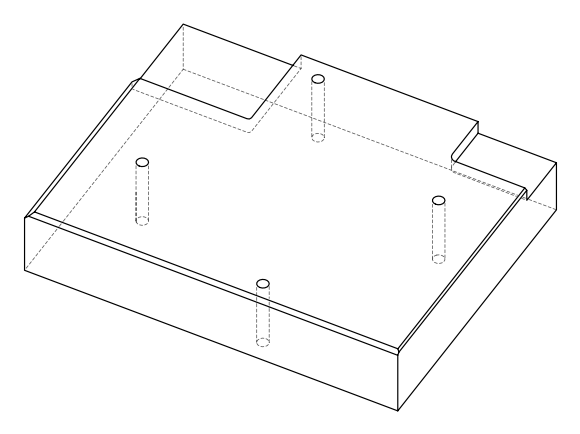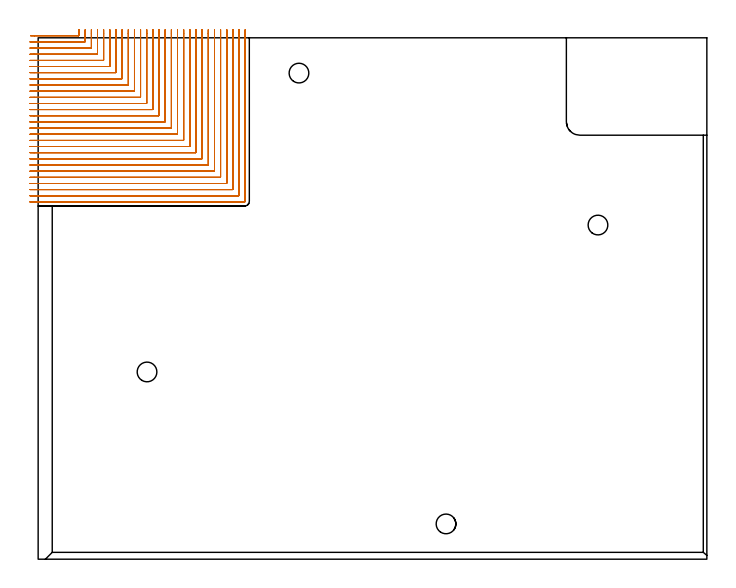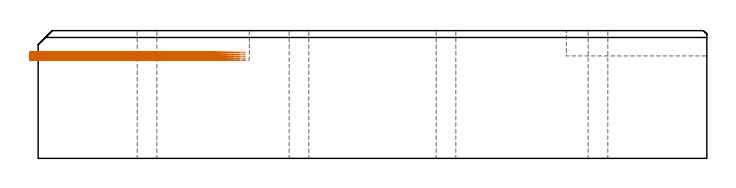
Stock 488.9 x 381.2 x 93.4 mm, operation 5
(PLAN: 21 operations, 15 tool changes, 177.9 min)
(1 AREA_MILL | FG_CHAMFER_SURFACE | UGT0205_001 | 7.87 min | 6081 mm3)
(2 AREA_MILL_1 | FG_CHAMFER_SURFACE_1 | UGT0205_001 | 8.45 min | 13941 mm3)
(3 AREA_MILL_2 | FG_CHAMFER_SURFACE_2 | UGT0205_001 | 2.61 min | 1039 mm3)
(4 MILL_CORNER_NOTCH_RECTANGULAR | CORNER_NOTCH_RECTANGULAR | UGT0201_100 | Follow Part, ap 4.5, ae 75% | 7.44 min | 134902 mm3)
(5 MILL_CORNER_NOTCH_RECTANGULAR_1 | CORNER_NOTCH_RECTANGULAR_1 | UGT0201_014 | Follow Part, ap 1.5, ae 75% | 147.61 min | 409828 mm3)
(6 SPOT_DRILL | STEP1HOLE | NXT0321_9005460120000 | 0.03 min | 2 mm3)
(7 SPOT_DRILL_1 | STEP1HOLE_1 | NXT0321_9005460120000 | 0.03 min | 7 mm3)
(8 SPOT_DRILL_2 | STEP1HOLE_2 | NXT0321_9005460120000 | 0.03 min | 2 mm3)
(9 SPOT_DRILL_3 | STEP1HOLE_3 | NXT0321_9005460120000 | 0.03 min | 9 mm3)
(10 DRILL_BLIND_HOLE_INTO_CENTER | STEP1HOLE | UGT0301_209 | 0.07 min | 796 mm3)
(11 GUN_DRILL_THROUGH_HOLE | STEP1HOLE | UGT0307_006 | 0.48 min | 5135 mm3)
(12 DRILL_TO_ENLARGE_THROUGH_HOLE | STEP1HOLE | UGT0301_276 | 0.41 min | 9190 mm3)
(13 DRILL_BLIND_HOLE_INTO_CENTER_1 | STEP1HOLE_1 | UGT0301_209 | 0.07 min | 866 mm3)
(14 GUN_DRILL_THROUGH_HOLE_1 | STEP1HOLE_1 | UGT0307_006 | 0.48 min | 5074 mm3)
(15 DRILL_TO_ENLARGE_THROUGH_HOLE_1 | STEP1HOLE_1 | UGT0301_276 | 0.41 min | 9245 mm3)
(16 DRILL_BLIND_HOLE_INTO_CENTER_2 | STEP1HOLE_2 | UGT0301_209 | 0.07 min | 847 mm3)
(17 GUN_DRILL_THROUGH_HOLE_2 | STEP1HOLE_2 | UGT0307_006 | 0.48 min | 5113 mm3)
(18 DRILL_TO_ENLARGE_THROUGH_HOLE_2 | STEP1HOLE_2 | UGT0301_276 | 0.41 min | 9180 mm3)
(19 DRILL_BLIND_HOLE_INTO_CENTER_3 | STEP1HOLE_3 | UGT0301_209 | 0.07 min | 855 mm3)
(20 GUN_DRILL_THROUGH_HOLE_3 | STEP1HOLE_3 | UGT0307_006 | 0.48 min | 5084 mm3)
(21 DRILL_TO_ENLARGE_THROUGH_HOLE_3 | STEP1HOLE_3 | UGT0301_276 | 0.41 min | 9219 mm3)
(TOOL UGT0205_001 | Chamfer Mill 20 x 3 x 45 deg. | D20 FL50 Z2)
(TOOL UGT0201_100 | End Mill 18 mm | D18 FL22 Z2)
(TOOL UGT0201_014 | End mill 6 mm | D6 FL24 Z4)
(TOOL NXT0321_9005460120000 | NC Spot Drill, 142deg, 12mm, Carbide, Uncoated | D12 PA142 FL30 Z2)
(TOOL UGT0301_209 | Twist Drill 9.4 mm | D9.4 PA118 FL78 Z2)
(TOOL UGT0307_006 | Gun Drill 9 mm | D9 PA130 FL24 Z1)
(TOOL UGT0301_276 | Twist Drill 14.4 mm | D14.4 PA118 FL114 Z2)
(OP 5 MILL_CORNER_NOTCH_RECTANGULAR_1, part 2 of 2)
G0 Z103.4
X-6. Y319.7
Z77.56
G1 X-3.
X92.605 F500.
G3 X92.9 Y319.995 R0.3
G1 Y384.2
Y387.2 F250.
G0 Z103.4
X-6. Y315.2
Z77.56
G1 X-3.
X97.105 F500.
G3 X97.4 Y315.495 R0.3
G1 Y384.2
Y387.2 F250.
G0 Z103.4
X-6. Y310.7
Z77.56
G1 X-3.
X101.605 F500.
G3 X101.9 Y310.995 R0.3
G1 Y384.2
Y387.2 F250.
G0 Z103.4
X-6. Y306.2
Z77.56
G1 X-3.
X106.104 F500.
G3 X106.4 Y306.496 R0.3
G1 Y384.2
Y387.2 F250.
G0 Z103.4
X-6. Y301.7
Z77.56
G1 X-3.
X110.604 F500.
G3 X110.9 Y301.996 R0.3
G1 Y384.2
Y387.2 F250.
G0 Z103.4
X-6. Y297.2
Z77.56
G1 X-3.
X115.104 F500.
G3 X115.4 Y297.496 R0.3
G1 Y384.2
Y387.2 F250.
G0 Z103.4
X-6. Y292.7
Z77.56
G1 X-3.
X119.604 F500.
G3 X119.9 Y292.996 R0.3
G1 Y384.2
Y387.2 F250.
G0 Z103.4
X-6. Y288.2
Z77.56
G1 X-3.
X124.104 F500.
G3 X124.4 Y288.496 R0.3
G1 Y384.2
Y387.2 F250.
G0 Z103.4
X-6. Y283.7
Z77.56
G1 X-3.
X128.604 F500.
G3 X128.9 Y283.996 R0.3
G1 Y384.2
Y387.2 F250.
G0 Z103.4
X-6. Y279.2
Z77.56
G1 X-3.
X133.103 F500.
G3 X133.4 Y279.497 R0.3
G1 Y384.2
Y387.2 F250.
G0 Z103.4
X-6. Y274.7
Z77.56
G1 X-3.
X137.603 F500.
G3 X137.9 Y274.997 R0.3
G1 Y384.2
Y387.2 F250.
G0 Z103.4
X-6. Y270.2
Z77.56
G1 X-3.
X142.103 F500.
G3 X142.4 Y270.497 R0.3
G1 Y384.2
Y387.2 F250.
G0 Z103.4
X-6. Y265.7
Z77.56
G1 X-3.
X146.603 F500.
G3 X146.9 Y265.997 R0.3
G1 Y384.2
Y387.2 F250.
G0 Z103.4
X-6. Y261.2
Z77.56
G1 X-3.
X150.9 F500.
G3 X151.4 Y261.7 R0.5
G1 Y384.2
Y387.2 F250.
G0 Z103.4
X-5.598 Y382.7
Z76.12
G1 X-2.598
X29.608 F500.
G3 X29.9 Y382.992 R0.3
G1 Y384.2
Y387.2 F250.
G0 Z103.4
X-6. Y378.2
Z76.12
G1 X-3.
X34.107 F500.
G3 X34.4 Y378.493 R0.3
G1 Y384.2
Y387.2 F250.
G0 Z103.4
X-6. Y373.7
Z76.12
G1 X-3.
X38.607 F500.
G3 X38.9 Y373.993 R0.3
G1 Y384.2
Y387.2 F250.
G0 Z103.4
X-6. Y369.2
Z76.12
G1 X-3.
X43.107 F500.
G3 X43.4 Y369.493 R0.3
G1 Y384.2
Y387.2 F250.
G0 Z103.4
X-6. Y364.7
Z76.12
G1 X-3.
X47.607 F500.
G3 X47.9 Y364.993 R0.3
G1 Y384.2
Y387.2 F250.
G0 Z103.4
X-6. Y360.2
Z76.12
G1 X-3.
X52.107 F500.
G3 X52.4 Y360.493 R0.3
G1 Y384.2
Y387.2 F250.
G0 Z103.4
X-6. Y355.7
Z76.12
G1 X-3.
X56.606 F500.
G3 X56.9 Y355.994 R0.3
G1 Y384.2
Y387.2 F250.
G0 Z103.4
X-6. Y351.2
Z76.12
G1 X-3.
X61.106 F500.
G3 X61.4 Y351.494 R0.3
G1 Y384.2
Y387.2 F250.
G0 Z103.4
X-6. Y346.7
Z76.12
G1 X-3.
X65.606 F500.
G3 X65.9 Y346.994 R0.3
G1 Y384.2
Y387.2 F250.
G0 Z103.4
X-6. Y342.2
Z76.12
G1 X-3.
X70.106 F500.
G3 X70.4 Y342.494 R0.3
G1 Y384.2
Y387.2 F250.
G0 Z103.4
X-6. Y337.7
Z76.12
G1 X-3.
X74.606 F500.
G3 X74.9 Y337.994 R0.3
G1 Y384.2
Y387.2 F250.
G0 Z103.4
X-6. Y333.2
Z76.12
G1 X-3.
X79.106 F500.
G3 X79.4 Y333.494 R0.3
G1 Y384.2
Y387.2 F250.
G0 Z103.4
X-6. Y328.7
Z76.12
G1 X-3.
X83.605 F500.
G3 X83.9 Y328.995 R0.3
G1 Y384.2
Y387.2 F250.
G0 Z103.4
X-6. Y324.2
Z76.12
G1 X-3.
X88.105 F500.
G3 X88.4 Y324.495 R0.3
G1 Y384.2
Y387.2 F250.
G0 Z103.4
X-6. Y319.7
Z76.12
G1 X-3.
X92.605 F500.
G3 X92.9 Y319.995 R0.3
G1 Y384.2
Y387.2 F250.
G0 Z103.4
X-6. Y315.2
Z76.12
G1 X-3.
X97.105 F500.
G3 X97.4 Y315.495 R0.3
G1 Y384.2
Y387.2 F250.
G0 Z103.4
X-6. Y310.7
Z76.12
G1 X-3.
X101.605 F500.
G3 X101.9 Y310.995 R0.3
G1 Y384.2
Y387.2 F250.
G0 Z103.4
X-6. Y306.2
Z76.12
G1 X-3.
X106.104 F500.
G3 X106.4 Y306.496 R0.3
G1 Y384.2
Y387.2 F250.
G0 Z103.4
X-6. Y301.7
Z76.12
G1 X-3.
X110.604 F500.
G3 X110.9 Y301.996 R0.3
G1 Y384.2
Y387.2 F250.
G0 Z103.4
X-6. Y297.2
Z76.12
G1 X-3.
X115.104 F500.
G3 X115.4 Y297.496 R0.3
G1 Y384.2
Y387.2 F250.
G0 Z103.4
X-6. Y292.7
Z76.12
G1 X-3.
X119.604 F500.
G3 X119.9 Y292.996 R0.3
G1 Y384.2
Y387.2 F250.
G0 Z103.4
X-6. Y288.2
Z76.12
G1 X-3.
X124.104 F500.
G3 X124.4 Y288.496 R0.3
G1 Y384.2
Y387.2 F250.
G0 Z103.4
X-6. Y283.7
Z76.12
G1 X-3.
X128.604 F500.
G3 X128.9 Y283.996 R0.3
G1 Y384.2
Y387.2 F250.
G0 Z103.4
X-6. Y279.2
Z76.12
G1 X-3.
X133.103 F500.
G3 X133.4 Y279.497 R0.3
G1 Y384.2
Y387.2 F250.
G0 Z103.4
X-6. Y274.7
Z76.12
G1 X-3.
X137.603 F500.
G3 X137.9 Y274.997 R0.3
G1 Y384.2
Y387.2 F250.
G0 Z103.4
X-6. Y270.2
Z76.12
G1 X-3.
X142.103 F500.
G3 X142.4 Y270.497 R0.3
G1 Y384.2
Y387.2 F250.
G0 Z103.4
X-6. Y265.7
Z76.12
G1 X-3.
X146.603 F500.
G3 X146.9 Y265.997 R0.3
G1 Y384.2
Y387.2 F250.
G0 Z103.4
X-6. Y261.2
Z76.12
G1 X-3.
X150.9 F500.
G3 X151.4 Y261.7 R0.5
G1 Y384.2
Y387.2 F250.
G0 Z103.4
X-5.598 Y382.7
Z74.68
G1 X-2.598
X29.608 F500.
G3 X29.9 Y382.992 R0.3
G1 Y384.2
Y387.2 F250.
G0 Z103.4
X-6. Y378.2
Z74.68
G1 X-3.
X34.107 F500.
G3 X34.4 Y378.493 R0.3
G1 Y384.2
Y387.2 F250.
G0 Z103.4
X-6. Y373.7
Z74.68
G1 X-3.
X38.607 F500.
G3 X38.9 Y373.993 R0.3
G1 Y384.2
Y387.2 F250.
G0 Z103.4
X-6. Y369.2
Z74.68
G1 X-3.
X43.107 F500.
G3 X43.4 Y369.493 R0.3
G1 Y384.2
Y387.2 F250.
G0 Z103.4
X-6. Y364.7
Z74.68
G1 X-3.
X47.607 F500.
G3 X47.9 Y364.993 R0.3
G1 Y384.2
Y387.2 F250.
G0 Z103.4
X-6. Y360.2
Z74.68
G1 X-3.
X52.107 F500.
G3 X52.4 Y360.493 R0.3
G1 Y384.2
Y387.2 F250.
G0 Z103.4
X-6. Y355.7
Z74.68
G1 X-3.
X56.606 F500.
G3 X56.9 Y355.994 R0.3
G1 Y384.2
Y387.2 F250.
G0 Z103.4
X-6. Y351.2
Z74.68
G1 X-3.
X61.106 F500.
G3 X61.4 Y351.494 R0.3
G1 Y384.2
Y387.2 F250.
G0 Z103.4
X-6. Y346.7
Z74.68
G1 X-3.
X65.606 F500.
G3 X65.9 Y346.994 R0.3
G1 Y384.2
Y387.2 F250.
G0 Z103.4
X-6. Y342.2
Z74.68
G1 X-3.
X70.106 F500.
G3 X70.4 Y342.494 R0.3
G1 Y384.2
Y387.2 F250.
G0 Z103.4
X-6. Y337.7
Z74.68
G1 X-3.
X74.606 F500.
G3 X74.9 Y337.994 R0.3
G1 Y384.2
Y387.2 F250.
G0 Z103.4
X-6. Y333.2
Z74.68
G1 X-3.
X79.106 F500.
G3 X79.4 Y333.494 R0.3
G1 Y384.2
Y387.2 F250.
G0 Z103.4
X-6. Y328.7
Z74.68
G1 X-3.
X83.605 F500.
G3 X83.9 Y328.995 R0.3
G1 Y384.2
Y387.2 F250.
G0 Z103.4
X-6. Y324.2
Z74.68
G1 X-3.
X88.105 F500.
G3 X88.4 Y324.495 R0.3
G1 Y384.2
Y387.2 F250.
G0 Z103.4
X-6. Y319.7
Z74.68
G1 X-3.
X92.605 F500.
G3 X92.9 Y319.995 R0.3
G1 Y384.2
Y387.2 F250.
G0 Z103.4
X-6. Y315.2
Z74.68
G1 X-3.
X97.105 F500.
G3 X97.4 Y315.495 R0.3
G1 Y384.2
Y387.2 F250.
G0 Z103.4
X-6. Y310.7
Z74.68
G1 X-3.
X101.605 F500.
G3 X101.9 Y310.995 R0.3
G1 Y384.2
Y387.2 F250.
G0 Z103.4
X-6. Y306.2
Z74.68
G1 X-3.
X106.104 F500.
G3 X106.4 Y306.496 R0.3
G1 Y384.2
Y387.2 F250.
G0 Z103.4
X-6. Y301.7
Z74.68
G1 X-3.
X110.604 F500.
G3 X110.9 Y301.996 R0.3
G1 Y384.2
Y387.2 F250.
G0 Z103.4
X-6. Y297.2
Z74.68
G1 X-3.
X115.104 F500.
G3 X115.4 Y297.496 R0.3
G1 Y384.2
Y387.2 F250.
G0 Z103.4
X-6. Y292.7
Z74.68
G1 X-3.
X119.604 F500.
G3 X119.9 Y292.996 R0.3
G1 Y384.2
Y387.2 F250.
G0 Z103.4
X-6. Y288.2
Z74.68
G1 X-3.
X124.104 F500.
G3 X124.4 Y288.496 R0.3
G1 Y384.2
Y387.2 F250.
G0 Z103.4
X-6. Y283.7
Z74.68
G1 X-3.
X128.604 F500.
G3 X128.9 Y283.996 R0.3
G1 Y384.2
Y387.2 F250.
G0 Z103.4
X-6. Y279.2
Z74.68
G1 X-3.
X133.103 F500.
G3 X133.4 Y279.497 R0.3
G1 Y384.2
Y387.2 F250.
G0 Z103.4
X-6. Y274.7
Z74.68
G1 X-3.
X137.603 F500.
G3 X137.9 Y274.997 R0.3
G1 Y384.2
Y387.2 F250.
G0 Z103.4
X-6. Y270.2
Z74.68
G1 X-3.
X142.103 F500.
G3 X142.4 Y270.497 R0.3
G1 Y384.2
Y387.2 F250.
G0 Z103.4
X-6. Y265.7
Z74.68
G1 X-3.
X146.603 F500.
G3 X146.9 Y265.997 R0.3
G1 Y384.2
Y387.2 F250.
G0 Z103.4
X-6. Y261.2
Z74.68
G1 X-3.
X150.9 F500.
G3 X151.4 Y261.7 R0.5
G1 Y384.2
Y387.2 F250.
G0 Z103.4
X-5.598 Y382.7
Z73.24
G1 X-2.598
X29.608 F500.
G3 X29.9 Y382.992 R0.3
G1 Y384.2
Y387.2 F250.
G0 Z103.4
X-6. Y378.2
Z73.24
G1 X-3.
X34.107 F500.
G3 X34.4 Y378.493 R0.3
G1 Y384.2
Y387.2 F250.
G0 Z103.4
X-6. Y373.7
Z73.24
G1 X-3.
X38.607 F500.
G3 X38.9 Y373.993 R0.3
G1 Y384.2
Y387.2 F250.
G0 Z103.4
X-6. Y369.2
Z73.24
G1 X-3.
X43.107 F500.
G3 X43.4 Y369.493 R0.3
G1 Y384.2
Y387.2 F250.
G0 Z103.4
X-6. Y364.7
Z73.24
G1 X-3.
X47.607 F500.
G3 X47.9 Y364.993 R0.3
G1 Y384.2
Y387.2 F250.
G0 Z103.4
X-6. Y360.2
Z73.24
G1 X-3.
X52.107 F500.
G3 X52.4 Y360.493 R0.3
G1 Y384.2
Y387.2 F250.
G0 Z103.4
X-6. Y355.7
Z73.24
G1 X-3.
X56.606 F500.
G3 X56.9 Y355.994 R0.3
G1 Y384.2
Y387.2 F250.
G0 Z103.4
X-6. Y351.2
Z73.24
G1 X-3.
X61.106 F500.
G3 X61.4 Y351.494 R0.3
G1 Y384.2
Y387.2 F250.
G0 Z103.4
X-6. Y346.7
Z73.24
G1 X-3.
X65.606 F500.
G3 X65.9 Y346.994 R0.3
G1 Y384.2
Y387.2 F250.
G0 Z103.4
X-6. Y342.2
Z73.24
G1 X-3.
X70.106 F500.
G3 X70.4 Y342.494 R0.3
G1 Y384.2
Y387.2 F250.
G0 Z103.4
X-6. Y337.7
Z73.24
G1 X-3.
X74.606 F500.
G3 X74.9 Y337.994 R0.3
G1 Y384.2
Y387.2 F250.
G0 Z103.4
X-6. Y333.2
Z73.24
G1 X-3.
X79.106 F500.
G3 X79.4 Y333.494 R0.3
G1 Y384.2
Y387.2 F250.
G0 Z103.4
X-6. Y328.7
Z73.24
G1 X-3.
X83.605 F500.
G3 X83.9 Y328.995 R0.3
G1 Y384.2
Y387.2 F250.
G0 Z103.4
X-6. Y324.2
Z73.24
G1 X-3.
X88.105 F500.
G3 X88.4 Y324.495 R0.3
G1 Y384.2
Y387.2 F250.
G0 Z103.4
X-6. Y319.7
Z73.24
G1 X-3.
X92.605 F500.
G3 X92.9 Y319.995 R0.3
G1 Y384.2
Y387.2 F250.
G0 Z103.4
X-6. Y315.2
Z73.24
G1 X-3.
X97.105 F500.
G3 X97.4 Y315.495 R0.3
G1 Y384.2
Y387.2 F250.
G0 Z103.4
X-6. Y310.7
Z73.24
G1 X-3.
X101.605 F500.
G3 X101.9 Y310.995 R0.3
G1 Y384.2
Y387.2 F250.
G0 Z103.4
X-6. Y306.2
Z73.24
G1 X-3.
X106.104 F500.
G3 X106.4 Y306.496 R0.3
G1 Y384.2
Y387.2 F250.
G0 Z103.4
X-6. Y301.7
Z73.24
G1 X-3.
X110.604 F500.
G3 X110.9 Y301.996 R0.3
G1 Y384.2
Y387.2 F250.
G0 Z103.4
X-6. Y297.2
Z73.24
G1 X-3.
X115.104 F500.
G3 X115.4 Y297.496 R0.3
G1 Y384.2
Y387.2 F250.
G0 Z103.4
X-6. Y292.7
Z73.24
G1 X-3.
X119.604 F500.
G3 X119.9 Y292.996 R0.3
G1 Y384.2
Y387.2 F250.
G0 Z103.4
X-6. Y288.2
Z73.24
G1 X-3.
X124.104 F500.
G3 X124.4 Y288.496 R0.3
G1 Y384.2
Y387.2 F250.
G0 Z103.4
X-6. Y283.7
Z73.24
G1 X-3.
X128.604 F500.
G3 X128.9 Y283.996 R0.3
G1 Y384.2
Y387.2 F250.
G0 Z103.4
X-6. Y279.2
Z73.24
G1 X-3.
X133.103 F500.
G3 X133.4 Y279.497 R0.3
G1 Y384.2
Y387.2 F250.
G0 Z103.4
X-6. Y274.7
Z73.24
G1 X-3.
X137.603 F500.
G3 X137.9 Y274.997 R0.3
G1 Y384.2
Y387.2 F250.
G0 Z103.4
X-6. Y270.2
Z73.24
G1 X-3.
X142.103 F500.
G3 X142.4 Y270.497 R0.3
G1 Y384.2
Y387.2 F250.
G0 Z103.4
X-6. Y265.7
Z73.24
G1 X-3.
X146.603 F500.
G3 X146.9 Y265.997 R0.3
G1 Y384.2
Y387.2 F250.
G0 Z103.4
X-6. Y261.2
Z73.24
G1 X-3.
X150.9 F500.
G3 X151.4 Y261.7 R0.5
G1 Y384.2
Y387.2 F250.
G0 Z103.4
X-5.598 Y382.7
Z71.8
G1 X-2.598
X29.608 F500.
G3 X29.9 Y382.992 R0.3
G1 Y384.2
Y387.2 F250.
G0 Z103.4
X-6. Y378.2
Z71.8
G1 X-3.
X34.107 F500.
G3 X34.4 Y378.493 R0.3
G1 Y384.2
Y387.2 F250.
G0 Z103.4
X-6. Y373.7
Z71.8
G1 X-3.
X38.607 F500.
G3 X38.9 Y373.993 R0.3
G1 Y384.2
Y387.2 F250.
G0 Z103.4
X-6. Y369.2
Z71.8
G1 X-3.
X43.107 F500.
G3 X43.4 Y369.493 R0.3
G1 Y384.2
Y387.2 F250.
G0 Z103.4
X-6. Y364.7
Z71.8
G1 X-3.
X47.607 F500.
G3 X47.9 Y364.993 R0.3
G1 Y384.2
Y387.2 F250.
G0 Z103.4
X-6. Y360.2
Z71.8
G1 X-3.
X52.107 F500.
G3 X52.4 Y360.493 R0.3
G1 Y384.2
Y387.2 F250.
G0 Z103.4
X-6. Y355.7
Z71.8
G1 X-3.
X56.606 F500.
G3 X56.9 Y355.994 R0.3
G1 Y384.2
Y387.2 F250.
G0 Z103.4
X-6. Y351.2
Z71.8
G1 X-3.
X61.106 F500.
G3 X61.4 Y351.494 R0.3
G1 Y384.2
Y387.2 F250.
G0 Z103.4
X-6. Y346.7
Z71.8
G1 X-3.
X65.606 F500.
G3 X65.9 Y346.994 R0.3
G1 Y384.2
Y387.2 F250.
G0 Z103.4
X-6. Y342.2
Z71.8
G1 X-3.
X70.106 F500.
G3 X70.4 Y342.494 R0.3
G1 Y384.2
Y387.2 F250.
G0 Z103.4
X-6. Y337.7
Z71.8
G1 X-3.
X74.606 F500.
G3 X74.9 Y337.994 R0.3
G1 Y384.2
Y387.2 F250.
G0 Z103.4
X-6. Y333.2
Z71.8
G1 X-3.
X79.106 F500.
G3 X79.4 Y333.494 R0.3
G1 Y384.2
Y387.2 F250.
G0 Z103.4
X-6. Y328.7
Z71.8
G1 X-3.
X83.605 F500.
G3 X83.9 Y328.995 R0.3
G1 Y384.2
Y387.2 F250.
G0 Z103.4
X-6. Y324.2
Z71.8
G1 X-3.
X88.105 F500.
G3 X88.4 Y324.495 R0.3
G1 Y384.2
Y387.2 F250.
G0 Z103.4
X-6. Y319.7
Z71.8
G1 X-3.
X92.605 F500.
G3 X92.9 Y319.995 R0.3
G1 Y384.2
Y387.2 F250.
G0 Z103.4
X-6. Y315.2
Z71.8
G1 X-3.
X97.105 F500.
G3 X97.4 Y315.495 R0.3
G1 Y384.2
Y387.2 F250.
G0 Z103.4
X-6. Y310.7
Z71.8
G1 X-3.
X101.605 F500.
G3 X101.9 Y310.995 R0.3
G1 Y384.2
Y387.2 F250.
G0 Z103.4
X-6. Y306.2
Z71.8
G1 X-3.
X106.104 F500.
G3 X106.4 Y306.496 R0.3
G1 Y384.2
Y387.2 F250.
G0 Z103.4
X-6. Y301.7
Z71.8
G1 X-3.
X110.604 F500.
G3 X110.9 Y301.996 R0.3
G1 Y384.2
Y387.2 F250.
G0 Z103.4
X-6. Y297.2
Z71.8
G1 X-3.
X115.104 F500.
G3 X115.4 Y297.496 R0.3
G1 Y384.2
Y387.2 F250.
G0 Z103.4
X-6. Y292.7
Z71.8
G1 X-3.
X119.604 F500.
G3 X119.9 Y292.996 R0.3
G1 Y384.2
Y387.2 F250.
G0 Z103.4
X-6. Y288.2
Z71.8
G1 X-3.
X124.104 F500.
G3 X124.4 Y288.496 R0.3
G1 Y384.2
Y387.2 F250.
G0 Z103.4
X-6. Y283.7
Z71.8
G1 X-3.
X128.604 F500.
G3 X128.9 Y283.996 R0.3
G1 Y384.2
Y387.2 F250.
G0 Z103.4
X-6. Y279.2
Z71.8
G1 X-3.
X133.103 F500.
G3 X133.4 Y279.497 R0.3
G1 Y384.2
Y387.2 F250.
G0 Z103.4
X-6. Y274.7
Z71.8
G1 X-3.
X137.603 F500.
G3 X137.9 Y274.997 R0.3
G1 Y384.2
Y387.2 F250.
G0 Z103.4
X-6. Y270.2
Z71.8
G1 X-3.
X142.103 F500.
G3 X142.4 Y270.497 R0.3
G1 Y384.2
Y387.2 F250.
G0 Z103.4
X-6. Y265.7
Z71.8
G1 X-3.
X146.603 F500.
G3 X146.9 Y265.997 R0.3
G1 Y384.2
Y387.2 F250.
G0 Z103.4
X-6. Y261.2
Z71.8
G1 X-3.
X150.9 F500.
G3 X151.4 Y261.7 R0.5
G1 Y384.2
Y387.2 F250.
G0 Z103.4
M5
M2
